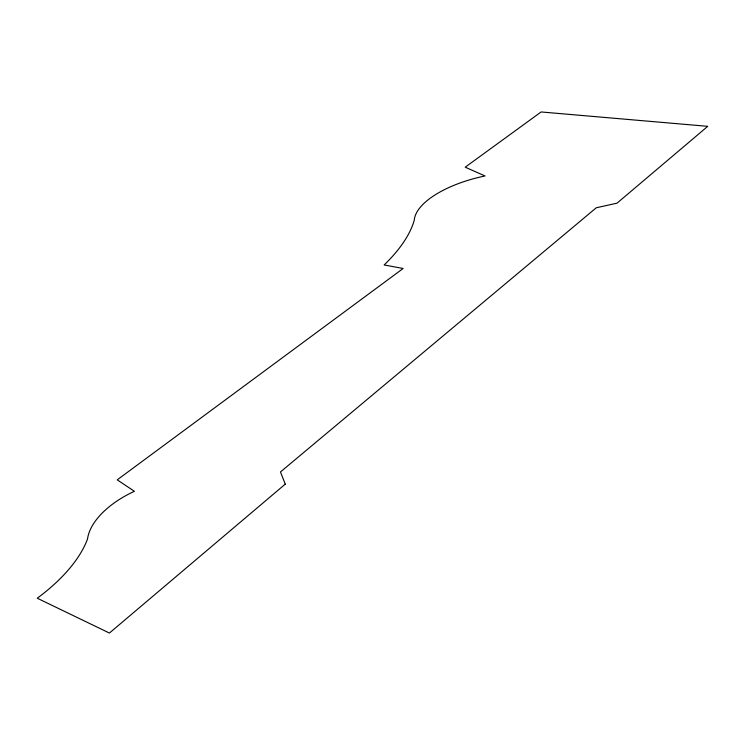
<?xml version="1.0" encoding="UTF-8"?>
<svg xmlns="http://www.w3.org/2000/svg" width="745" height="745" viewBox="0 0 745 745"><rect width="100%" height="100%" fill="white"/><g stroke="black" fill="none" stroke-linecap="round" stroke-linejoin="round"><path stroke-width="1.12" d="M285.26 484.129L109.431 633.045L37.25 598.226A135.264 67.339 -25.2 0 0 87.538 538.942A71.287 38.423 -21.4 0 1 134.398 491.309L117.235 479.845L403.147 268.489L384.15 264.969A231.527 92.883 -16.9 0 0 414.276 220.129A78.56 32.864 -11.7 0 1 485.051 175.969L465.215 167.187L541.121 111.955L707.75 126.333L617.037 203.161L596.27 207.781L280.474 471.948L285.26 484.129"/></g></svg>
